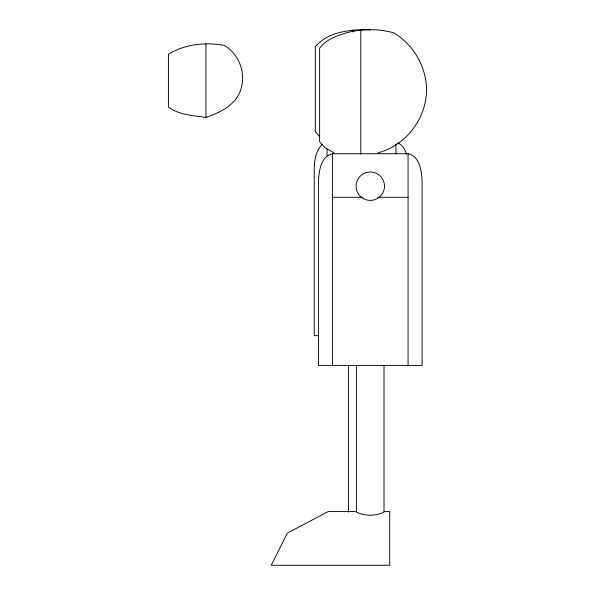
<?xml version="1.0" encoding="UTF-8"?>
<svg xmlns="http://www.w3.org/2000/svg" width="595" height="595" viewBox="0 0 595 595"><rect width="100%" height="100%" fill="white"/><g stroke="black" fill="none" stroke-linecap="round" stroke-linejoin="round"><path stroke-width="0.89" d="M285.92 535.976L271.201 565.25L389.732 565.25L389.732 511.574L384.02 511.574M286.15 535.53L287.355 533.12L328.098 511.574L356.546 511.574M322.148 144.674C315.841 150.691 314.458 160.033 314.249 168.355L314.249 335.639L318.875 335.639M205.944 117.386C221.08 112.202 237.464 104.304 241.466 87.175C245.571 71.355 238.424 53.788 224.337 45.458C205.811 41.866 184.606 44.209 168.422 54.234L168.422 107.003C179.073 115.058 193.211 115.579 205.944 117.386L205.944 43.844M377.825 152.878C405.946 145.544 426.384 118.613 426.578 89.659C426.191 66.528 413.532 44.684 393.689 32.807C378.197 28.627 361.834 28.627 346.35 32.837C336.48 35.945 325.867 39.515 319.619 48.336L319.619 141.744L325.086 147.746L334.189 153.019M370.164 30.114L368.357 29.765C349.942 29.453 327.964 31.713 315.32 46.7L315.32 131.815L319.679 136.605M332.493 153.718C320.579 156.232 318.861 171.747 318.444 181.839L318.444 365.427L422.13 365.427L422.13 181.839C421.706 171.747 419.988 156.232 408.073 153.718L332.493 153.718L332.493 365.427M332.493 197.302L362.913 197.302M377.661 197.302L408.073 197.302M397.594 142.949C402.465 144.548 405.009 149.605 406.549 154.15M408.073 153.718L408.073 365.427M395.92 144.079L395.92 153.503M384.02 365.404L384.02 512.176C375.46 516.237 365.107 516.237 356.546 512.176L356.546 365.404M360.801 29.943L360.801 154.194M352.842 29.943L352.842 31.966M348.529 365.382L348.529 512.228M327.049 148.772L327.049 155.92M360.228 196.261A14.228 14.228 0 0 0 384.02 189.887A14.228 14.228 0 0 0 366.602 172.468A14.228 14.228 0 0 0 360.228 196.261"/></g></svg>
